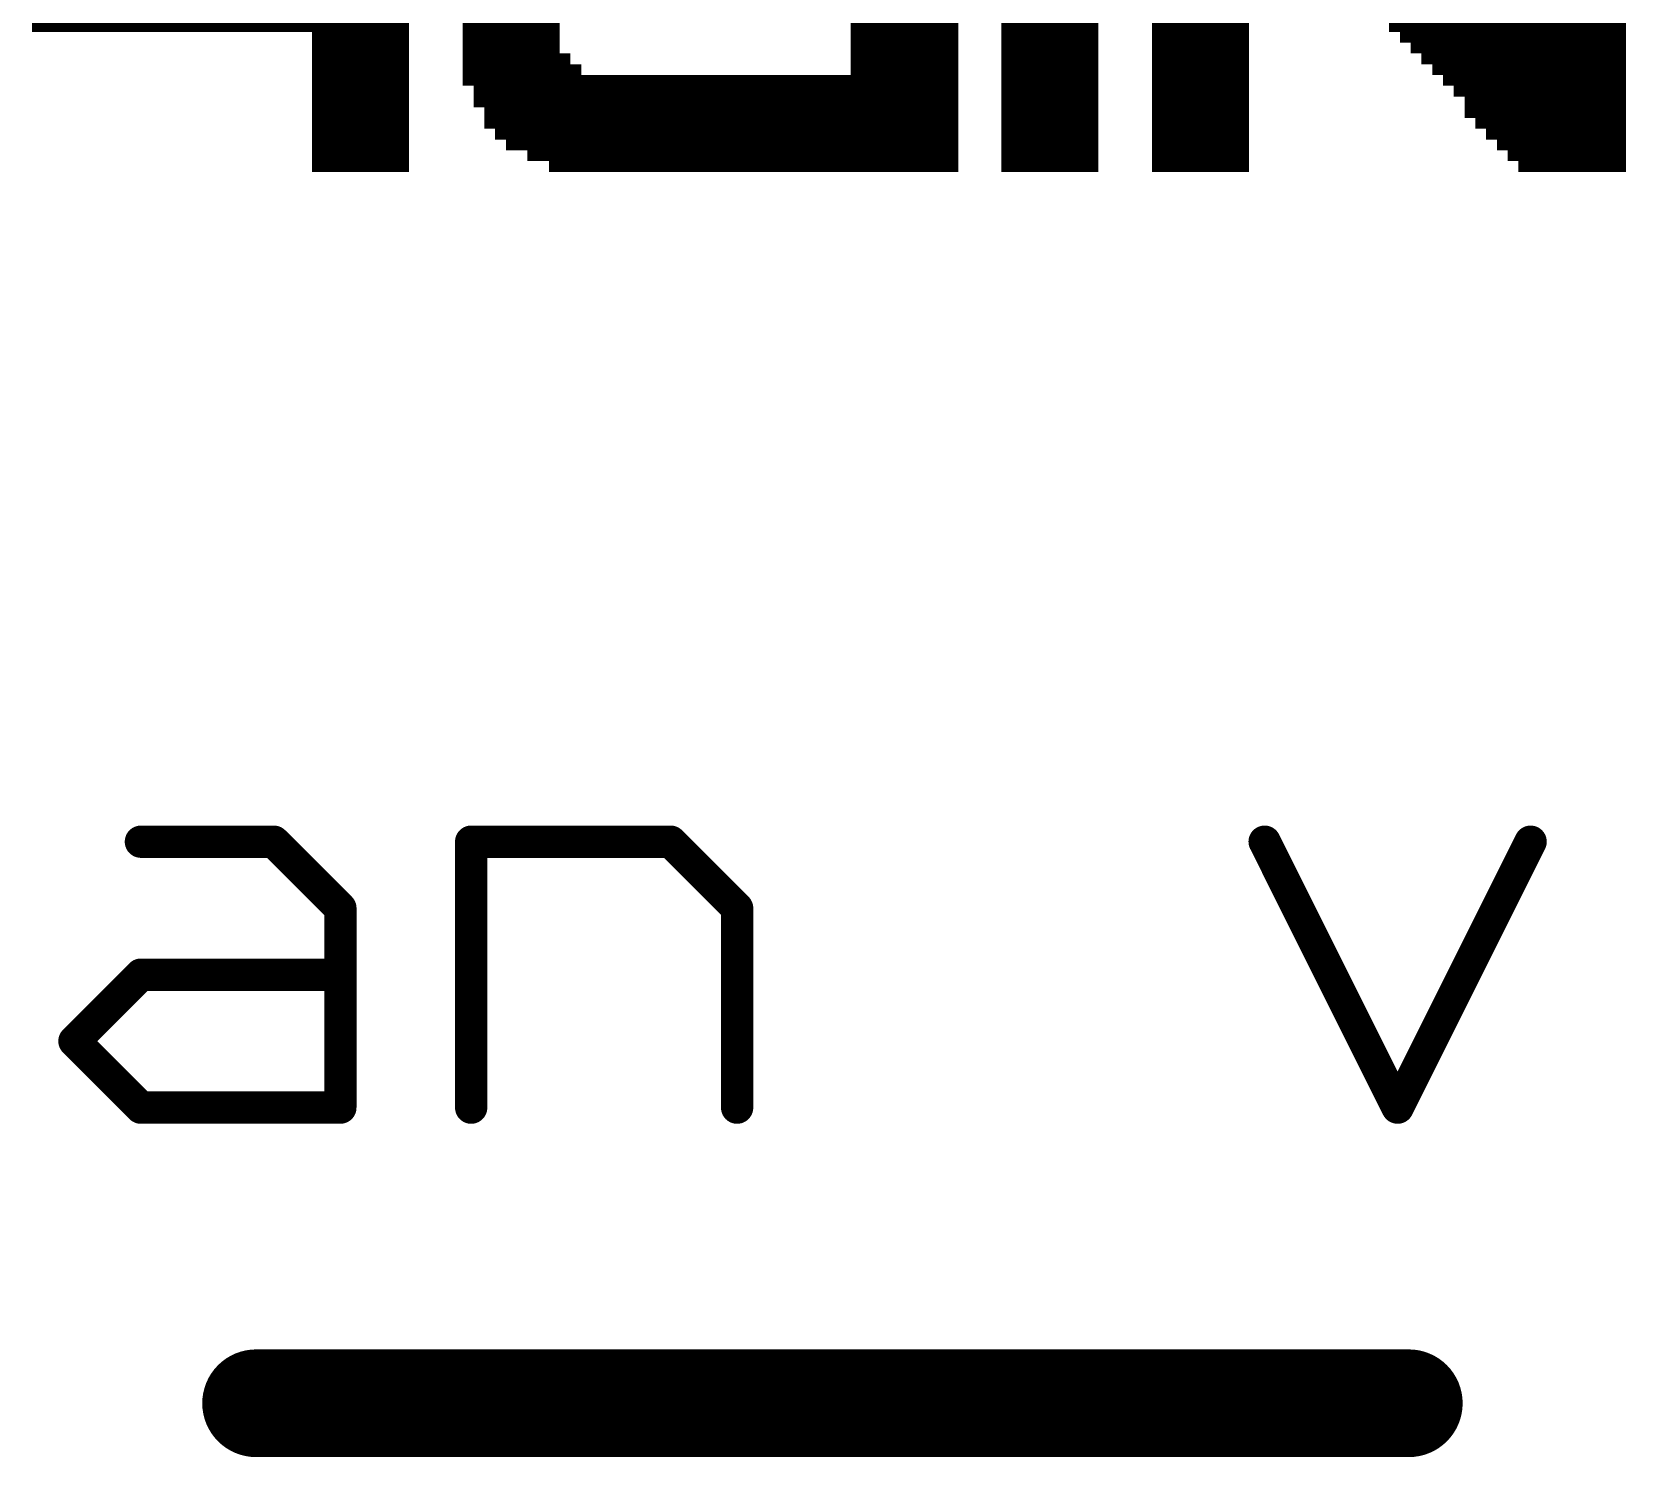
# Model space of a CAD drawing. Extents: x -36 to 36, y -94 to 86.
# Drawn here: x -27.137 to -23.377, y 79.629 to 82.99 of the extents above; entities that cross this region are included whole.
import ezdxf

# ---------------------------------------------------------------- set-up
doc = ezdxf.new("R2010")
doc.units = 0
doc.layers.add('21', color=253, linetype='CONTINUOUS')

# ---------------------------------------------------------------- blocks, each defined once
blk = doc.blocks.new('RECT')
blk.add_solid([(-0.5, -0.5), (0.5, -0.5), (-0.5, 0.5), (0.5, 0.5)])

msp = doc.modelspace()

# ---------------------------------------------------------------- linework, layer by layer
at = {"layer": '21'}
for points, const_width in [([(-26.8795, 81.0802), (-26.566, 81.0802)], 0.0762), ([(-26.566, 81.0802), (-26.4092, 80.9234)], 0.0762), ([(-26.1008, 80.4531), (-26.1008, 81.0802)], 0.0762), ([(-26.1008, 81.0802), (-25.6304, 81.0802)], 0.0762), ([(-25.6304, 81.0802), (-25.4737, 80.9234)], 0.0762), ([(-24.2297, 81.0802), (-23.9162, 80.4531)], 0.0762), ([(-23.9162, 80.4531), (-23.6026, 81.0802)], 0.0762), ([(-26.4092, 80.9234), (-26.4092, 80.4531)], 0.0762), ([(-25.4737, 80.9234), (-25.4737, 80.4531)], 0.0762), ([(-27.0363, 80.6099), (-26.8795, 80.7666)], 0.0762), ([(-26.8795, 80.7666), (-26.4092, 80.7666)], 0.0762), ([(-26.8795, 80.4531), (-27.0363, 80.6099)], 0.0762), ([(-26.4092, 80.4531), (-26.8795, 80.4531)], 0.0762), ([(-26.6079, 79.756), (-23.8898, 79.756)], 0.254)]:
    msp.add_lwpolyline(points, dxfattribs=dict(at, const_width=const_width))
for points, const_width in [([(-26.8795, 81.0992, 1), (-26.8795, 81.0611)], 0.0381), ([(-26.5525, 81.0936, 1), (-26.5794, 81.0667)], 0.0381), ([(-26.566, 81.0611, 1), (-26.566, 81.0992)], 0.0381), ([(-26.0817, 81.0802, 1), (-26.1198, 81.0802)], 0.0381), ([(-26.1008, 81.0992, 1), (-26.1008, 81.0611)], 0.0381), ([(-25.617, 81.0936, 1), (-25.6439, 81.0667)], 0.0381), ([(-25.6304, 81.0611, 1), (-25.6304, 81.0992)], 0.0381), ([(-24.2127, 81.0887, 1), (-24.2468, 81.0716)], 0.0381), ([(-23.5856, 81.0716, 1), (-23.6197, 81.0887)], 0.0381), ([(-26.3902, 80.9234, 1), (-26.4283, 80.9234)], 0.0381), ([(-26.4227, 80.9099, 1), (-26.3957, 80.9369)], 0.0381), ([(-25.4546, 80.9234, 1), (-25.4927, 80.9234)], 0.0381), ([(-25.4872, 80.9099, 1), (-25.4602, 80.9369)], 0.0381), ([(-26.8795, 80.7857, 1), (-26.8795, 80.7476)], 0.0381), ([(-26.866, 80.7532, 1), (-26.893, 80.7801)], 0.0381), ([(-26.4092, 80.7476, 1), (-26.4092, 80.7857)], 0.0381), ([(-27.0228, 80.6233, 1), (-27.0497, 80.5964)], 0.0381), ([(-27.0497, 80.6233, 1), (-27.0228, 80.5964)], 0.0381), ([(-26.8795, 80.4721, 1), (-26.8795, 80.4341)], 0.0381), ([(-26.893, 80.4396, 1), (-26.866, 80.4666)], 0.0381), ([(-26.4092, 80.4341, 1), (-26.4092, 80.4721)], 0.0381), ([(-26.4283, 80.4531, 1), (-26.3902, 80.4531)], 0.0381), ([(-26.1198, 80.4531, 1), (-26.0817, 80.4531)], 0.0381), ([(-25.4927, 80.4531, 1), (-25.4546, 80.4531)], 0.0381), ([(-23.9332, 80.4616, 1), (-23.8991, 80.4446)], 0.0381), ([(-23.9332, 80.4446, 1), (-23.8991, 80.4616)], 0.0381), ([(-26.6079, 79.8195, 1), (-26.6079, 79.6925)], 0.127), ([(-23.8898, 79.6925, 1), (-23.8898, 79.8195)], 0.127)]:
    msp.add_lwpolyline(points, format="xyb", dxfattribs=dict(at, const_width=const_width))

# ---------------------------------------------------------------- block references
at = {"layer": '21', "xscale": 0.0254, "yscale": 0.0254}
for p in [(-27.1239, 83.0025), (-27.0985, 83.0025), (-27.0731, 83.0025), (-27.0477, 83.0025), (-27.0223, 83.0025), (-26.9969, 83.0025), (-26.9715, 83.0025), (-26.9461, 83.0025), (-26.9207, 83.0025), (-26.8953, 83.0025), (-26.8699, 83.0025), (-26.8445, 83.0025), (-26.8191, 83.0025), (-26.7937, 83.0025), (-26.7683, 83.0025), (-26.7429, 83.0025), (-26.7175, 83.0025), (-26.6921, 83.0025), (-26.6667, 83.0025), (-26.6413, 83.0025), (-26.6159, 83.0025), (-26.5905, 83.0025), (-26.5651, 83.0025), (-26.5397, 83.0025), (-26.5143, 83.0025), (-26.4889, 83.0025), (-26.4635, 83.0025), (-26.4381, 83.0025), (-26.4127, 83.0025), (-26.3873, 83.0025), (-26.3619, 83.0025), (-26.3365, 83.0025), (-26.3111, 83.0025), (-26.2857, 83.0025), (-26.2603, 83.0025), (-26.1079, 83.0025), (-26.0825, 83.0025), (-26.0571, 83.0025), (-26.0317, 83.0025), (-26.0063, 83.0025), (-25.9809, 83.0025), (-25.9555, 83.0025), (-25.9301, 83.0025), (-25.9047, 83.0025), (-25.1935, 83.0025), (-25.1681, 83.0025), (-25.1427, 83.0025), (-25.1173, 83.0025), (-25.0919, 83.0025), (-25.0665, 83.0025), (-25.0411, 83.0025), (-25.0157, 83.0025), (-24.9903, 83.0025), (-24.9649, 83.0025), (-24.8379, 83.0025), (-24.8125, 83.0025), (-24.7871, 83.0025), (-24.7617, 83.0025), (-24.7363, 83.0025), (-24.7109, 83.0025), (-24.6855, 83.0025), (-24.6601, 83.0025), (-24.6347, 83.0025), (-24.4823, 83.0025), (-24.4569, 83.0025), (-24.4315, 83.0025), (-24.4061, 83.0025), (-24.3807, 83.0025), (-24.3553, 83.0025), (-24.3299, 83.0025), (-24.3045, 83.0025), (-24.2791, 83.0025), (-23.9235, 83.0025), (-23.8981, 83.0025), (-23.8727, 83.0025), (-23.8473, 83.0025), (-23.8219, 83.0025), (-23.7965, 83.0025), (-23.7711, 83.0025), (-23.7457, 83.0025), (-23.7203, 83.0025), (-23.6949, 83.0025), (-23.6695, 83.0025), (-23.6441, 83.0025), (-23.6187, 83.0025), (-23.5933, 83.0025), (-23.5679, 83.0025), (-23.5425, 83.0025), (-23.5171, 83.0025), (-23.4917, 83.0025), (-23.4663, 83.0025), (-23.4409, 83.0025), (-23.4155, 83.0025), (-23.3901, 83.0025), (-26.4635, 82.9771), (-26.4381, 82.9771), (-26.4127, 82.9771), (-26.3873, 82.9771), (-26.3619, 82.9771), (-26.3365, 82.9771), (-26.3111, 82.9771), (-26.2857, 82.9771), (-26.2603, 82.9771), (-26.1079, 82.9771), (-26.0825, 82.9771), (-26.0571, 82.9771), (-26.0317, 82.9771), (-26.0063, 82.9771), (-25.9809, 82.9771), (-25.9555, 82.9771), (-25.9301, 82.9771), (-25.9047, 82.9771), (-25.1935, 82.9771), (-25.1681, 82.9771), (-25.1427, 82.9771), (-25.1173, 82.9771), (-25.0919, 82.9771), (-25.0665, 82.9771), (-25.0411, 82.9771), (-25.0157, 82.9771), (-24.9903, 82.9771), (-24.9649, 82.9771), (-24.8379, 82.9771), (-24.8125, 82.9771), (-24.7871, 82.9771), (-24.7617, 82.9771), (-24.7363, 82.9771), (-24.7109, 82.9771), (-24.6855, 82.9771), (-24.6601, 82.9771), (-24.6347, 82.9771), (-24.4823, 82.9771), (-24.4569, 82.9771), (-24.4315, 82.9771), (-24.4061, 82.9771), (-24.3807, 82.9771), (-24.3553, 82.9771), (-24.3299, 82.9771), (-24.3045, 82.9771), (-24.2791, 82.9771), (-23.8981, 82.9771), (-23.8727, 82.9771), (-23.8473, 82.9771), (-23.8219, 82.9771), (-23.7965, 82.9771), (-23.7711, 82.9771), (-23.7457, 82.9771), (-23.7203, 82.9771), (-23.6949, 82.9771), (-23.6695, 82.9771), (-23.6441, 82.9771), (-23.6187, 82.9771), (-23.5933, 82.9771), (-23.5679, 82.9771), (-23.5425, 82.9771), (-23.5171, 82.9771), (-23.4917, 82.9771), (-23.4663, 82.9771), (-23.4409, 82.9771), (-23.4155, 82.9771), (-23.3901, 82.9771), (-26.4635, 82.9517), (-26.4635, 82.9263), (-26.4381, 82.9517), (-26.4381, 82.9263), (-26.4127, 82.9517), (-26.4127, 82.9263), (-26.3873, 82.9517), (-26.3873, 82.9263), (-26.3619, 82.9517), (-26.3619, 82.9263), (-26.3365, 82.9517), (-26.3365, 82.9263), (-26.3111, 82.9517), (-26.3111, 82.9263), (-26.2857, 82.9517), (-26.2857, 82.9263), (-26.2603, 82.9517), (-26.2603, 82.9263), (-26.1079, 82.9517), (-26.1079, 82.9263), (-26.0825, 82.9517), (-26.0825, 82.9263), (-26.0571, 82.9517), (-26.0571, 82.9263), (-26.0317, 82.9517), (-26.0317, 82.9263), (-26.0063, 82.9517), (-26.0063, 82.9263), (-25.9809, 82.9517), (-25.9809, 82.9263), (-25.9555, 82.9517), (-25.9555, 82.9263), (-25.9301, 82.9517), (-25.9301, 82.9263), (-25.9047, 82.9517), (-25.9047, 82.9263), (-25.8793, 82.9263), (-25.1935, 82.9517), (-25.1935, 82.9263), (-25.1681, 82.9517), (-25.1681, 82.9263), (-25.1427, 82.9517), (-25.1427, 82.9263), (-25.1173, 82.9517), (-25.1173, 82.9263), (-25.0919, 82.9517), (-25.0919, 82.9263), (-25.0665, 82.9517), (-25.0665, 82.9263), (-25.0411, 82.9517), (-25.0411, 82.9263), (-25.0157, 82.9517), (-25.0157, 82.9263), (-24.9903, 82.9517), (-24.9903, 82.9263), (-24.9649, 82.9517), (-24.9649, 82.9263), (-24.8379, 82.9517), (-24.8379, 82.9263), (-24.8125, 82.9517), (-24.8125, 82.9263), (-24.7871, 82.9517), (-24.7871, 82.9263), (-24.7617, 82.9517), (-24.7617, 82.9263), (-24.7363, 82.9517), (-24.7363, 82.9263), (-24.7109, 82.9517), (-24.7109, 82.9263), (-24.6855, 82.9517), (-24.6855, 82.9263), (-24.6601, 82.9517), (-24.6601, 82.9263), (-24.6347, 82.9517), (-24.6347, 82.9263), (-24.4823, 82.9517), (-24.4823, 82.9263), (-24.4569, 82.9517), (-24.4569, 82.9263), (-24.4315, 82.9517), (-24.4315, 82.9263), (-24.4061, 82.9517), (-24.4061, 82.9263), (-24.3807, 82.9517), (-24.3807, 82.9263), (-24.3553, 82.9517), (-24.3553, 82.9263), (-24.3299, 82.9517), (-24.3299, 82.9263), (-24.3045, 82.9517), (-24.3045, 82.9263), (-24.2791, 82.9517), (-24.2791, 82.9263), (-23.8727, 82.9517), (-23.8473, 82.9517), (-23.8473, 82.9263), (-23.8219, 82.9517), (-23.8219, 82.9263), (-23.7965, 82.9517), (-23.7965, 82.9263), (-23.7711, 82.9517), (-23.7711, 82.9263), (-23.7457, 82.9517), (-23.7457, 82.9263), (-23.7203, 82.9517), (-23.7203, 82.9263), (-23.6949, 82.9517), (-23.6949, 82.9263), (-23.6695, 82.9517), (-23.6695, 82.9263), (-23.6441, 82.9517), (-23.6441, 82.9263), (-23.6187, 82.9517), (-23.6187, 82.9263), (-23.5933, 82.9517), (-23.5933, 82.9263), (-23.5679, 82.9517), (-23.5679, 82.9263), (-23.5425, 82.9517), (-23.5425, 82.9263), (-23.5171, 82.9517), (-23.5171, 82.9263), (-23.4917, 82.9517), (-23.4917, 82.9263), (-23.4663, 82.9517), (-23.4663, 82.9263), (-23.4409, 82.9517), (-23.4409, 82.9263), (-23.4155, 82.9517), (-23.4155, 82.9263), (-23.3901, 82.9517), (-23.3901, 82.9263), (-26.4635, 82.9009), (-26.4381, 82.9009), (-26.4127, 82.9009), (-26.3873, 82.9009), (-26.3619, 82.9009), (-26.3365, 82.9009), (-26.3111, 82.9009), (-26.2857, 82.9009), (-26.2603, 82.9009), (-26.1079, 82.9009), (-26.0825, 82.9009), (-26.0571, 82.9009), (-26.0317, 82.9009), (-26.0063, 82.9009), (-25.9809, 82.9009), (-25.9555, 82.9009), (-25.9301, 82.9009), (-25.9047, 82.9009), (-25.8793, 82.9009), (-25.8539, 82.9009), (-25.1935, 82.9009), (-25.1681, 82.9009), (-25.1427, 82.9009), (-25.1173, 82.9009), (-25.0919, 82.9009), (-25.0665, 82.9009), (-25.0411, 82.9009), (-25.0157, 82.9009), (-24.9903, 82.9009), (-24.9649, 82.9009), (-24.8379, 82.9009), (-24.8125, 82.9009), (-24.7871, 82.9009), (-24.7617, 82.9009), (-24.7363, 82.9009), (-24.7109, 82.9009), (-24.6855, 82.9009), (-24.6601, 82.9009), (-24.6347, 82.9009), (-24.4823, 82.9009), (-24.4569, 82.9009), (-24.4315, 82.9009), (-24.4061, 82.9009), (-24.3807, 82.9009), (-24.3553, 82.9009), (-24.3299, 82.9009), (-24.3045, 82.9009), (-24.2791, 82.9009), (-23.8219, 82.9009), (-23.7965, 82.9009), (-23.7711, 82.9009), (-23.7457, 82.9009), (-23.7203, 82.9009), (-23.6949, 82.9009), (-23.6695, 82.9009), (-23.6441, 82.9009), (-23.6187, 82.9009), (-23.5933, 82.9009), (-23.5679, 82.9009), (-23.5425, 82.9009), (-23.5171, 82.9009), (-23.4917, 82.9009), (-23.4663, 82.9009), (-23.4409, 82.9009), (-23.4155, 82.9009), (-23.3901, 82.9009), (-26.4635, 82.8755), (-26.4635, 82.8501), (-26.4381, 82.8755), (-26.4381, 82.8501), (-26.4127, 82.8755), (-26.4127, 82.8501), (-26.3873, 82.8755), (-26.3873, 82.8501), (-26.3619, 82.8755), (-26.3619, 82.8501), (-26.3365, 82.8755), (-26.3365, 82.8501), (-26.3111, 82.8755), (-26.3111, 82.8501), (-26.2857, 82.8755), (-26.2857, 82.8501), (-26.2603, 82.8755), (-26.2603, 82.8501), (-26.1079, 82.8755), (-26.0825, 82.8755), (-26.0825, 82.8501), (-26.0571, 82.8755), (-26.0571, 82.8501), (-26.0317, 82.8755), (-26.0317, 82.8501), (-26.0063, 82.8755), (-26.0063, 82.8501), (-25.9809, 82.8755), (-25.9809, 82.8501), (-25.9555, 82.8755), (-25.9555, 82.8501), (-25.9301, 82.8755), (-25.9301, 82.8501), (-25.9047, 82.8755), (-25.9047, 82.8501), (-25.8793, 82.8755), (-25.8793, 82.8501), (-25.8539, 82.8755), (-25.8539, 82.8501), (-25.8285, 82.8755), (-25.8285, 82.8501), (-25.8031, 82.8755), (-25.8031, 82.8501), (-25.7777, 82.8755), (-25.7777, 82.8501), (-25.7523, 82.8755), (-25.7523, 82.8501), (-25.7269, 82.8755), (-25.7269, 82.8501), (-25.7015, 82.8755), (-25.7015, 82.8501), (-25.6761, 82.8755), (-25.6761, 82.8501), (-25.6507, 82.8755), (-25.6507, 82.8501), (-25.6253, 82.8755), (-25.6253, 82.8501), (-25.5999, 82.8755), (-25.5999, 82.8501), (-25.5745, 82.8755), (-25.5745, 82.8501), (-25.5491, 82.8755), (-25.5491, 82.8501), (-25.5237, 82.8755), (-25.5237, 82.8501), (-25.4983, 82.8755), (-25.4983, 82.8501), (-25.4729, 82.8755), (-25.4729, 82.8501), (-25.4475, 82.8755), (-25.4475, 82.8501), (-25.4221, 82.8755), (-25.4221, 82.8501), (-25.3967, 82.8755), (-25.3967, 82.8501), (-25.3713, 82.8755), (-25.3713, 82.8501), (-25.3459, 82.8755), (-25.3459, 82.8501), (-25.3205, 82.8755), (-25.3205, 82.8501), (-25.2951, 82.8755), (-25.2951, 82.8501), (-25.2697, 82.8755), (-25.2697, 82.8501), (-25.2443, 82.8755), (-25.2443, 82.8501), (-25.2189, 82.8755), (-25.2189, 82.8501), (-25.1935, 82.8755), (-25.1935, 82.8501), (-25.1681, 82.8755), (-25.1681, 82.8501), (-25.1427, 82.8755), (-25.1427, 82.8501), (-25.1173, 82.8755), (-25.1173, 82.8501), (-25.0919, 82.8755), (-25.0919, 82.8501), (-25.0665, 82.8755), (-25.0665, 82.8501), (-25.0411, 82.8755), (-25.0411, 82.8501), (-25.0157, 82.8755), (-25.0157, 82.8501), (-24.9903, 82.8755), (-24.9903, 82.8501), (-24.9649, 82.8755), (-24.9649, 82.8501), (-24.8379, 82.8755), (-24.8379, 82.8501), (-24.8125, 82.8755), (-24.8125, 82.8501), (-24.7871, 82.8755), (-24.7871, 82.8501), (-24.7617, 82.8755), (-24.7617, 82.8501), (-24.7363, 82.8755), (-24.7363, 82.8501), (-24.7109, 82.8755), (-24.7109, 82.8501), (-24.6855, 82.8755), (-24.6855, 82.8501), (-24.6601, 82.8755), (-24.6601, 82.8501), (-24.6347, 82.8755), (-24.6347, 82.8501), (-24.4823, 82.8755), (-24.4823, 82.8501), (-24.4569, 82.8755), (-24.4569, 82.8501), (-24.4315, 82.8755), (-24.4315, 82.8501), (-24.4061, 82.8755), (-24.4061, 82.8501), (-24.3807, 82.8755), (-24.3807, 82.8501), (-24.3553, 82.8755), (-24.3553, 82.8501), (-24.3299, 82.8755), (-24.3299, 82.8501), (-24.3045, 82.8755), (-24.3045, 82.8501), (-24.2791, 82.8755), (-24.2791, 82.8501), (-23.7965, 82.8755), (-23.7711, 82.8755), (-23.7711, 82.8501), (-23.7457, 82.8755), (-23.7457, 82.8501), (-23.7203, 82.8755), (-23.7203, 82.8501), (-23.6949, 82.8755), (-23.6949, 82.8501), (-23.6695, 82.8755), (-23.6695, 82.8501), (-23.6441, 82.8755), (-23.6441, 82.8501), (-23.6187, 82.8755), (-23.6187, 82.8501), (-23.5933, 82.8755), (-23.5933, 82.8501), (-23.5679, 82.8755), (-23.5679, 82.8501), (-23.5425, 82.8755), (-23.5425, 82.8501), (-23.5171, 82.8755), (-23.5171, 82.8501), (-23.4917, 82.8755), (-23.4917, 82.8501), (-23.4663, 82.8755), (-23.4663, 82.8501), (-23.4409, 82.8755), (-23.4409, 82.8501), (-23.4155, 82.8755), (-23.4155, 82.8501), (-23.3901, 82.8755), (-23.3901, 82.8501), (-26.4635, 82.8247), (-26.4381, 82.8247), (-26.4127, 82.8247), (-26.3873, 82.8247), (-26.3619, 82.8247), (-26.3365, 82.8247), (-26.3111, 82.8247), (-26.2857, 82.8247), (-26.2603, 82.8247), (-26.0825, 82.8247), (-26.0571, 82.8247), (-26.0317, 82.8247), (-26.0063, 82.8247), (-25.9809, 82.8247), (-25.9555, 82.8247), (-25.9301, 82.8247), (-25.9047, 82.8247), (-25.8793, 82.8247), (-25.8539, 82.8247), (-25.8285, 82.8247), (-25.8031, 82.8247), (-25.7777, 82.8247), (-25.7523, 82.8247), (-25.7269, 82.8247), (-25.7015, 82.8247), (-25.6761, 82.8247), (-25.6507, 82.8247), (-25.6253, 82.8247), (-25.5999, 82.8247), (-25.5745, 82.8247), (-25.5491, 82.8247), (-25.5237, 82.8247), (-25.4983, 82.8247), (-25.4729, 82.8247), (-25.4475, 82.8247), (-25.4221, 82.8247), (-25.3967, 82.8247), (-25.3713, 82.8247), (-25.3459, 82.8247), (-25.3205, 82.8247), (-25.2951, 82.8247), (-25.2697, 82.8247), (-25.2443, 82.8247), (-25.2189, 82.8247), (-25.1935, 82.8247), (-25.1681, 82.8247), (-25.1427, 82.8247), (-25.1173, 82.8247), (-25.0919, 82.8247), (-25.0665, 82.8247), (-25.0411, 82.8247), (-25.0157, 82.8247), (-24.9903, 82.8247), (-24.9649, 82.8247), (-24.8379, 82.8247), (-24.8125, 82.8247), (-24.7871, 82.8247), (-24.7617, 82.8247), (-24.7363, 82.8247), (-24.7109, 82.8247), (-24.6855, 82.8247), (-24.6601, 82.8247), (-24.6347, 82.8247), (-24.4823, 82.8247), (-24.4569, 82.8247), (-24.4315, 82.8247), (-24.4061, 82.8247), (-24.3807, 82.8247), (-24.3553, 82.8247), (-24.3299, 82.8247), (-24.3045, 82.8247), (-24.2791, 82.8247), (-23.7457, 82.8247), (-23.7203, 82.8247), (-23.6949, 82.8247), (-23.6695, 82.8247), (-23.6441, 82.8247), (-23.6187, 82.8247), (-23.5933, 82.8247), (-23.5679, 82.8247), (-23.5425, 82.8247), (-23.5171, 82.8247), (-23.4917, 82.8247), (-23.4663, 82.8247), (-23.4409, 82.8247), (-23.4155, 82.8247), (-23.3901, 82.8247), (-26.4635, 82.7993), (-26.4635, 82.7739), (-26.4381, 82.7993), (-26.4381, 82.7739), (-26.4127, 82.7993), (-26.4127, 82.7739), (-26.3873, 82.7993), (-26.3873, 82.7739), (-26.3619, 82.7993), (-26.3619, 82.7739), (-26.3365, 82.7993), (-26.3365, 82.7739), (-26.3111, 82.7993), (-26.3111, 82.7739), (-26.2857, 82.7993), (-26.2857, 82.7739), (-26.2603, 82.7993), (-26.2603, 82.7739), (-26.0571, 82.7993), (-26.0571, 82.7739), (-26.0317, 82.7993), (-26.0317, 82.7739), (-26.0063, 82.7993), (-26.0063, 82.7739), (-25.9809, 82.7993), (-25.9809, 82.7739), (-25.9555, 82.7993), (-25.9555, 82.7739), (-25.9301, 82.7993), (-25.9301, 82.7739), (-25.9047, 82.7993), (-25.9047, 82.7739), (-25.8793, 82.7993), (-25.8793, 82.7739), (-25.8539, 82.7993), (-25.8539, 82.7739), (-25.8285, 82.7993), (-25.8285, 82.7739), (-25.8031, 82.7993), (-25.8031, 82.7739), (-25.7777, 82.7993), (-25.7777, 82.7739), (-25.7523, 82.7993), (-25.7523, 82.7739), (-25.7269, 82.7993), (-25.7269, 82.7739), (-25.7015, 82.7993), (-25.7015, 82.7739), (-25.6761, 82.7993), (-25.6761, 82.7739), (-25.6507, 82.7993), (-25.6507, 82.7739), (-25.6253, 82.7993), (-25.6253, 82.7739), (-25.5999, 82.7993), (-25.5999, 82.7739), (-25.5745, 82.7993), (-25.5745, 82.7739), (-25.5491, 82.7993), (-25.5491, 82.7739), (-25.5237, 82.7993), (-25.5237, 82.7739), (-25.4983, 82.7993), (-25.4983, 82.7739), (-25.4729, 82.7993), (-25.4729, 82.7739), (-25.4475, 82.7993), (-25.4475, 82.7739), (-25.4221, 82.7993), (-25.4221, 82.7739), (-25.3967, 82.7993), (-25.3967, 82.7739), (-25.3713, 82.7993), (-25.3713, 82.7739), (-25.3459, 82.7993), (-25.3459, 82.7739), (-25.3205, 82.7993), (-25.3205, 82.7739), (-25.2951, 82.7993), (-25.2951, 82.7739), (-25.2697, 82.7993), (-25.2697, 82.7739), (-25.2443, 82.7993), (-25.2443, 82.7739), (-25.2189, 82.7993), (-25.2189, 82.7739), (-25.1935, 82.7993), (-25.1935, 82.7739), (-25.1681, 82.7993), (-25.1681, 82.7739), (-25.1427, 82.7993), (-25.1427, 82.7739), (-25.1173, 82.7993), (-25.1173, 82.7739), (-25.0919, 82.7993), (-25.0919, 82.7739), (-25.0665, 82.7993), (-25.0665, 82.7739), (-25.0411, 82.7993), (-25.0411, 82.7739), (-25.0157, 82.7993), (-25.0157, 82.7739), (-24.9903, 82.7993), (-24.9903, 82.7739), (-24.9649, 82.7993), (-24.9649, 82.7739), (-24.8379, 82.7993), (-24.8379, 82.7739), (-24.8125, 82.7993), (-24.8125, 82.7739), (-24.7871, 82.7993), (-24.7871, 82.7739), (-24.7617, 82.7993), (-24.7617, 82.7739), (-24.7363, 82.7993), (-24.7363, 82.7739), (-24.7109, 82.7993), (-24.7109, 82.7739), (-24.6855, 82.7993), (-24.6855, 82.7739), (-24.6601, 82.7993), (-24.6601, 82.7739), (-24.6347, 82.7993), (-24.6347, 82.7739), (-24.4823, 82.7993), (-24.4823, 82.7739), (-24.4569, 82.7993), (-24.4569, 82.7739), (-24.4315, 82.7993), (-24.4315, 82.7739), (-24.4061, 82.7993), (-24.4061, 82.7739), (-24.3807, 82.7993), (-24.3807, 82.7739), (-24.3553, 82.7993), (-24.3553, 82.7739), (-24.3299, 82.7993), (-24.3299, 82.7739), (-24.3045, 82.7993), (-24.3045, 82.7739), (-24.2791, 82.7993), (-24.2791, 82.7739), (-23.7457, 82.7993), (-23.7203, 82.7993), (-23.7203, 82.7739), (-23.6949, 82.7993), (-23.6949, 82.7739), (-23.6695, 82.7993), (-23.6695, 82.7739), (-23.6441, 82.7993), (-23.6441, 82.7739), (-23.6187, 82.7993), (-23.6187, 82.7739), (-23.5933, 82.7993), (-23.5933, 82.7739), (-23.5679, 82.7993), (-23.5679, 82.7739), (-23.5425, 82.7993), (-23.5425, 82.7739), (-23.5171, 82.7993), (-23.5171, 82.7739), (-23.4917, 82.7993), (-23.4917, 82.7739), (-23.4663, 82.7993), (-23.4663, 82.7739), (-23.4409, 82.7993), (-23.4409, 82.7739), (-23.4155, 82.7993), (-23.4155, 82.7739), (-23.3901, 82.7993), (-23.3901, 82.7739), (-26.4635, 82.7485), (-26.4381, 82.7485), (-26.4127, 82.7485), (-26.3873, 82.7485), (-26.3619, 82.7485), (-26.3365, 82.7485), (-26.3111, 82.7485), (-26.2857, 82.7485), (-26.2603, 82.7485), (-26.0317, 82.7485), (-26.0063, 82.7485), (-25.9809, 82.7485), (-25.9555, 82.7485), (-25.9301, 82.7485), (-25.9047, 82.7485), (-25.8793, 82.7485), (-25.8539, 82.7485), (-25.8285, 82.7485), (-25.8031, 82.7485), (-25.7777, 82.7485), (-25.7523, 82.7485), (-25.7269, 82.7485), (-25.7015, 82.7485), (-25.6761, 82.7485), (-25.6507, 82.7485), (-25.6253, 82.7485), (-25.5999, 82.7485), (-25.5745, 82.7485), (-25.5491, 82.7485), (-25.5237, 82.7485), (-25.4983, 82.7485), (-25.4729, 82.7485), (-25.4475, 82.7485), (-25.4221, 82.7485), (-25.3967, 82.7485), (-25.3713, 82.7485), (-25.3459, 82.7485), (-25.3205, 82.7485), (-25.2951, 82.7485), (-25.2697, 82.7485), (-25.2443, 82.7485), (-25.2189, 82.7485), (-25.1935, 82.7485), (-25.1681, 82.7485), (-25.1427, 82.7485), (-25.1173, 82.7485), (-25.0919, 82.7485), (-25.0665, 82.7485), (-25.0411, 82.7485), (-25.0157, 82.7485), (-24.9903, 82.7485), (-24.9649, 82.7485), (-24.8379, 82.7485), (-24.8125, 82.7485), (-24.7871, 82.7485), (-24.7617, 82.7485), (-24.7363, 82.7485), (-24.7109, 82.7485), (-24.6855, 82.7485), (-24.6601, 82.7485), (-24.6347, 82.7485), (-24.4823, 82.7485), (-24.4569, 82.7485), (-24.4315, 82.7485), (-24.4061, 82.7485), (-24.3807, 82.7485), (-24.3553, 82.7485), (-24.3299, 82.7485), (-24.3045, 82.7485), (-24.2791, 82.7485), (-23.6949, 82.7485), (-23.6695, 82.7485), (-23.6441, 82.7485), (-23.6187, 82.7485), (-23.5933, 82.7485), (-23.5679, 82.7485), (-23.5425, 82.7485), (-23.5171, 82.7485), (-23.4917, 82.7485), (-23.4663, 82.7485), (-23.4409, 82.7485), (-23.4155, 82.7485), (-23.3901, 82.7485), (-26.4635, 82.7231), (-26.4635, 82.6977), (-26.4381, 82.7231), (-26.4381, 82.6977), (-26.4127, 82.7231), (-26.4127, 82.6977), (-26.3873, 82.7231), (-26.3873, 82.6977), (-26.3619, 82.7231), (-26.3619, 82.6977), (-26.3365, 82.7231), (-26.3365, 82.6977), (-26.3111, 82.7231), (-26.3111, 82.6977), (-26.2857, 82.7231), (-26.2857, 82.6977), (-26.2603, 82.7231), (-26.2603, 82.6977), (-26.0063, 82.7231), (-25.9809, 82.7231), (-25.9555, 82.7231), (-25.9555, 82.6977), (-25.9301, 82.7231), (-25.9301, 82.6977), (-25.9047, 82.7231), (-25.9047, 82.6977), (-25.8793, 82.7231), (-25.8793, 82.6977), (-25.8539, 82.7231), (-25.8539, 82.6977), (-25.8285, 82.7231), (-25.8285, 82.6977), (-25.8031, 82.7231), (-25.8031, 82.6977), (-25.7777, 82.7231), (-25.7777, 82.6977), (-25.7523, 82.7231), (-25.7523, 82.6977), (-25.7269, 82.7231), (-25.7269, 82.6977), (-25.7015, 82.7231), (-25.7015, 82.6977), (-25.6761, 82.7231), (-25.6761, 82.6977), (-25.6507, 82.7231), (-25.6507, 82.6977), (-25.6253, 82.7231), (-25.6253, 82.6977), (-25.5999, 82.7231), (-25.5999, 82.6977), (-25.5745, 82.7231), (-25.5745, 82.6977), (-25.5491, 82.7231), (-25.5491, 82.6977), (-25.5237, 82.7231), (-25.5237, 82.6977), (-25.4983, 82.7231), (-25.4983, 82.6977), (-25.4729, 82.7231), (-25.4729, 82.6977), (-25.4475, 82.7231), (-25.4475, 82.6977), (-25.4221, 82.7231), (-25.4221, 82.6977), (-25.3967, 82.7231), (-25.3967, 82.6977), (-25.3713, 82.7231), (-25.3713, 82.6977), (-25.3459, 82.7231), (-25.3459, 82.6977), (-25.3205, 82.7231), (-25.3205, 82.6977), (-25.2951, 82.7231), (-25.2951, 82.6977), (-25.2697, 82.7231), (-25.2697, 82.6977), (-25.2443, 82.7231), (-25.2443, 82.6977), (-25.2189, 82.7231), (-25.2189, 82.6977), (-25.1935, 82.7231), (-25.1935, 82.6977), (-25.1681, 82.7231), (-25.1681, 82.6977), (-25.1427, 82.7231), (-25.1427, 82.6977), (-25.1173, 82.7231), (-25.1173, 82.6977), (-25.0919, 82.7231), (-25.0919, 82.6977), (-25.0665, 82.7231), (-25.0665, 82.6977), (-25.0411, 82.7231), (-25.0411, 82.6977), (-25.0157, 82.7231), (-25.0157, 82.6977), (-24.9903, 82.7231), (-24.9903, 82.6977), (-24.9649, 82.7231), (-24.9649, 82.6977), (-24.8379, 82.7231), (-24.8379, 82.6977), (-24.8125, 82.7231), (-24.8125, 82.6977), (-24.7871, 82.7231), (-24.7871, 82.6977), (-24.7617, 82.7231), (-24.7617, 82.6977), (-24.7363, 82.7231), (-24.7363, 82.6977), (-24.7109, 82.7231), (-24.7109, 82.6977), (-24.6855, 82.7231), (-24.6855, 82.6977), (-24.6601, 82.7231), (-24.6601, 82.6977), (-24.6347, 82.7231), (-24.6347, 82.6977), (-24.4823, 82.7231), (-24.4823, 82.6977), (-24.4569, 82.7231), (-24.4569, 82.6977), (-24.4315, 82.7231), (-24.4315, 82.6977), (-24.4061, 82.7231), (-24.4061, 82.6977), (-24.3807, 82.7231), (-24.3807, 82.6977), (-24.3553, 82.7231), (-24.3553, 82.6977), (-24.3299, 82.7231), (-24.3299, 82.6977), (-24.3045, 82.7231), (-24.3045, 82.6977), (-24.2791, 82.7231), (-24.2791, 82.6977), (-23.6695, 82.7231), (-23.6441, 82.7231), (-23.6441, 82.6977), (-23.6187, 82.7231), (-23.6187, 82.6977), (-23.5933, 82.7231), (-23.5933, 82.6977), (-23.5679, 82.7231), (-23.5679, 82.6977), (-23.5425, 82.7231), (-23.5425, 82.6977), (-23.5171, 82.7231), (-23.5171, 82.6977), (-23.4917, 82.7231), (-23.4917, 82.6977), (-23.4663, 82.7231), (-23.4663, 82.6977), (-23.4409, 82.7231), (-23.4409, 82.6977), (-23.4155, 82.7231), (-23.4155, 82.6977), (-23.3901, 82.7231), (-23.3901, 82.6977), (-26.4635, 82.6723), (-26.4381, 82.6723), (-26.4127, 82.6723), (-26.3873, 82.6723), (-26.3619, 82.6723), (-26.3365, 82.6723), (-26.3111, 82.6723), (-26.2857, 82.6723), (-26.2603, 82.6723), (-25.9047, 82.6723), (-25.8793, 82.6723), (-25.8539, 82.6723), (-25.8285, 82.6723), (-25.8031, 82.6723), (-25.7777, 82.6723), (-25.7523, 82.6723), (-25.7269, 82.6723), (-25.7015, 82.6723), (-25.6761, 82.6723), (-25.6507, 82.6723), (-25.6253, 82.6723), (-25.5999, 82.6723), (-25.5745, 82.6723), (-25.5491, 82.6723), (-25.5237, 82.6723), (-25.4983, 82.6723), (-25.4729, 82.6723), (-25.4475, 82.6723), (-25.4221, 82.6723), (-25.3967, 82.6723), (-25.3713, 82.6723), (-25.3459, 82.6723), (-25.3205, 82.6723), (-25.2951, 82.6723), (-25.2697, 82.6723), (-25.2443, 82.6723), (-25.2189, 82.6723), (-25.1935, 82.6723), (-25.1681, 82.6723), (-25.1427, 82.6723), (-25.1173, 82.6723), (-25.0919, 82.6723), (-25.0665, 82.6723), (-25.0411, 82.6723), (-25.0157, 82.6723), (-24.9903, 82.6723), (-24.9649, 82.6723), (-24.8379, 82.6723), (-24.8125, 82.6723), (-24.7871, 82.6723), (-24.7617, 82.6723), (-24.7363, 82.6723), (-24.7109, 82.6723), (-24.6855, 82.6723), (-24.6601, 82.6723), (-24.6347, 82.6723), (-24.4823, 82.6723), (-24.4569, 82.6723), (-24.4315, 82.6723), (-24.4061, 82.6723), (-24.3807, 82.6723), (-24.3553, 82.6723), (-24.3299, 82.6723), (-24.3045, 82.6723), (-24.2791, 82.6723), (-23.6187, 82.6723), (-23.5933, 82.6723), (-23.5679, 82.6723), (-23.5425, 82.6723), (-23.5171, 82.6723), (-23.4917, 82.6723), (-23.4663, 82.6723), (-23.4409, 82.6723), (-23.4155, 82.6723), (-23.3901, 82.6723)]:
    msp.add_blockref('RECT', p, dxfattribs=at)

doc.saveas('drawing.dxf')
